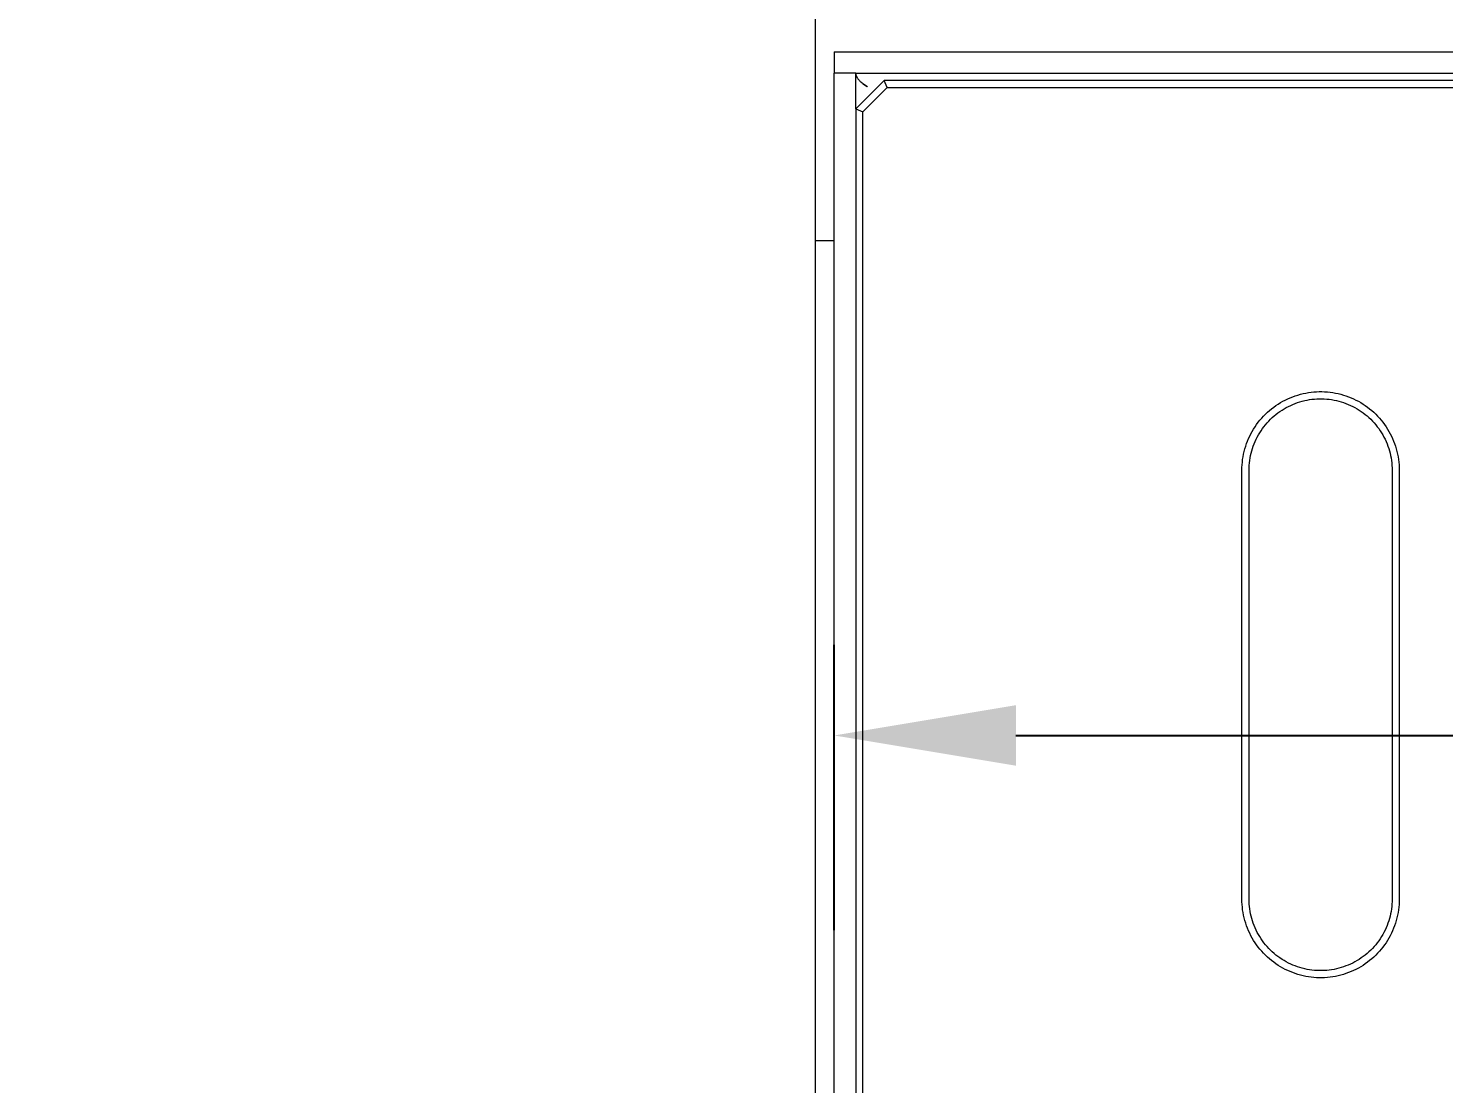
# Model space of a CAD drawing. Header units: inches. Extents: x -10 to 196, y -2 to 124.
# Drawn here: x 5.26 to 13.05, y 60.46 to 66.27 of the extents above; entities that cross this region are included whole.
import ezdxf

# ---------------------------------------------------------------- set-up
doc = ezdxf.new("R2010")
doc.units = ezdxf.units.IN
doc.layers.add('ZANO_R', color=7, linetype='Continuous', lineweight=0)
doc.layers.add('ZANO_W', color=1, linetype='Continuous', lineweight=0)
doc.styles.get("Standard").update_dxf_attribs({"font": 'arial.ttf'})
doc.dimstyles.new('amerykanie', dxfattribs={"dimtxt": 50, "dimasz": 50, "dimexe": 0.5, "dimexo": 0.5, "dimgap": 1, "dimtad": 1, "dimdec": 0, "dimzin": 0, "dimlunit": 5, "dimtxsty": 'Standard', "dimcen": 0.09, "dimclrd": 1, "dimclre": 1, "dimclrt": 1, "dimazin": 0, "dimtfac": 1, "dimtdec": 0, "dimtmove": 0, "dimatfit": 3, "dimfxl": 1, "dimtzin": 0, "dimarcsym": 1})

# ---------------------------------------------------------------- blocks, each defined once
blk = doc.blocks.new('*D388')
at = {"layer": 'ZANO_W', "color": 1, "lineweight": -2}
for p, q in [((5.7107, 71.4729), (-6.8121, 71.4729)), ((-6.3121, 70.4729), (-6.3121, 45.3636)), ((5.7434, 44.3636), (-6.8121, 44.3636))]:
    blk.add_line(p, q, dxfattribs=at)
at = {"layer": 'ZANO_W', "color": 1}
for points in [[(-6.1455, 70.4729), (-6.4788, 70.4729), (-6.3121, 71.4729)], [(-6.4788, 45.3636), (-6.1455, 45.3636), (-6.3121, 44.3636)]]:
    blk.add_solid(points, dxfattribs=at)
at = {"layer": 'ZANO_W', "color": 1, "insert": (-7.6524, 57.9182), "char_height": 1.625, "attachment_point": 5, "rotation": 90}
blk.add_mtext('27 1/8', dxfattribs=at)
blk = doc.blocks.new('*D394')
at = {"layer": 'ZANO_W', "color": 1, "lineweight": -2}
for p, q in [((9.698, 61.3063), (9.698, 62.8789)), ((108.0488, 61.3063), (108.0488, 62.8789)), ((10.698, 62.3789), (107.0488, 62.3789))]:
    blk.add_line(p, q, dxfattribs=at)
at = {"layer": 'ZANO_W', "color": 1}
for points in [[(10.698, 62.5456), (10.698, 62.2122), (9.698, 62.3789)], [(107.0488, 62.2122), (107.0488, 62.5456), (108.0488, 62.3789)]]:
    blk.add_solid(points, dxfattribs=at)
at = {"layer": 'ZANO_W', "color": 1, "insert": (58.8734, 63.7197), "char_height": 1.625, "attachment_point": 5}
blk.add_mtext('98 3/8', dxfattribs=at)

msp = doc.modelspace()

# ---------------------------------------------------------------- linework, layer by layer
at = {"layer": 'ZANO_R'}
for p, q in [((9.59383, 69.13663), (9.59383, 57.93926)), ((9.69796, 66.14467), (19.87209, 66.14467)), ((9.69796, 66.14467), (9.69796, 66.02656)), ((9.81608, 66.02656), (9.69796, 66.02656)), ((9.69796, 55.32278), (9.69796, 66.02656)), ((9.81608, 66.02656), (19.84102, 66.02656)), ((9.81608, 65.8297), (9.81608, 66.02656)), ((9.81619, 66.02361), (9.81629, 66.02254)), ((9.81629, 66.02254), (9.81641, 66.02147)), ((9.81641, 66.02147), (9.81657, 66.02041)), ((9.81657, 66.02041), (9.81675, 66.01936)), ((9.81675, 66.01936), (9.81696, 66.01831)), ((9.81696, 66.01831), (9.8172, 66.01726)), ((9.8172, 66.01726), (9.81746, 66.01622)), ((9.81746, 66.01622), (9.81776, 66.01519)), ((9.81776, 66.01519), (9.81808, 66.01415)), ((9.81808, 66.01415), (9.81843, 66.01311)), ((9.81843, 66.01311), (9.8188, 66.01208)), ((9.8188, 66.01208), (9.8192, 66.01106)), ((9.8192, 66.01106), (9.81961, 66.01005)), ((9.81961, 66.01005), (9.82006, 66.00904)), ((9.82006, 66.00904), (9.82052, 66.00805)), ((9.82052, 66.00805), (9.821, 66.00706)), ((9.821, 66.00706), (9.82157, 66.00594)), ((9.82157, 66.00594), (9.82217, 66.00483)), ((9.82217, 66.00483), (9.8228, 66.00373)), ((9.8228, 66.00373), (9.82344, 66.00265)), ((9.82344, 66.00265), (9.8241, 66.00158)), ((9.8241, 66.00158), (9.82479, 66.00052)), ((9.82479, 66.00052), (9.82621, 65.99843)), ((9.82621, 65.99843), (9.82771, 65.99639)), ((9.82771, 65.99639), (9.82926, 65.9944)), ((9.82926, 65.9944), (9.83087, 65.99245)), ((9.97356, 65.98719), (9.81608, 65.8297)), ((9.83087, 65.99245), (9.83252, 65.99053)), ((9.83252, 65.99053), (9.8347, 65.98814)), ((9.8347, 65.98814), (9.83694, 65.98581)), ((9.83694, 65.98581), (9.83923, 65.98353)), ((9.83923, 65.98353), (9.84157, 65.9813)), ((9.84157, 65.9813), (9.84396, 65.97912)), ((9.84396, 65.97912), (9.84639, 65.97698)), ((9.84639, 65.97698), (9.85135, 65.97282)), ((9.85135, 65.97282), (9.85801, 65.96755)), ((9.85545, 65.81339), (9.98987, 65.94781)), ((9.85573, 65.96931), (9.88071, 65.95274)), ((9.85801, 65.96755), (9.86481, 65.96247)), ((9.86481, 65.96247), (9.87873, 65.95274)), ((19.84102, 65.98719), (9.97356, 65.98719)), ((9.98987, 65.94781), (9.97356, 65.98719)), ((9.98987, 65.94781), (19.84102, 65.94781)), ((9.81608, 65.8297), (9.85545, 65.81339)), ((9.81608, 65.8297), (9.81608, 55.32278)), ((9.85545, 55.32278), (9.85545, 65.81339)), ((9.69796, 65.10385), (9.59383, 65.10385)), ((12.12922, 64.19593), (12.14167, 64.20421)), ((12.14167, 64.20421), (12.15439, 64.21205)), ((12.15439, 64.21205), (12.16738, 64.21945)), ((12.16738, 64.21945), (12.18062, 64.2264)), ((12.18062, 64.2264), (12.19409, 64.23289)), ((12.19409, 64.23289), (12.20778, 64.23891)), ((12.20778, 64.23891), (12.22167, 64.24445)), ((12.21056, 64.19713), (12.223, 64.2026)), ((12.22167, 64.24445), (12.23573, 64.24951)), ((12.223, 64.2026), (12.23563, 64.20764)), ((12.23563, 64.20764), (12.24842, 64.21224)), ((12.23573, 64.24951), (12.24997, 64.25408)), ((12.24842, 64.21224), (12.26136, 64.21639)), ((12.24997, 64.25408), (12.26435, 64.25816)), ((12.26136, 64.21639), (12.27443, 64.2201)), ((12.26435, 64.25816), (12.27887, 64.26174)), ((12.27443, 64.2201), (12.28763, 64.22335)), ((12.27887, 64.26174), (12.2935, 64.26481)), ((12.28763, 64.22335), (12.30093, 64.22615)), ((12.2935, 64.26481), (12.30823, 64.26738)), ((12.30093, 64.22615), (12.31432, 64.22848)), ((12.30823, 64.26738), (12.32304, 64.26944)), ((12.31432, 64.22848), (12.32779, 64.23035)), ((12.32304, 64.26944), (12.33791, 64.27098)), ((12.32779, 64.23035), (12.3413, 64.23176)), ((12.33791, 64.27098), (12.35283, 64.27201)), ((12.3413, 64.23176), (12.35486, 64.23269)), ((12.35283, 64.27201), (12.36777, 64.27253)), ((12.35486, 64.23269), (12.36845, 64.23316)), ((12.36777, 64.27253), (12.38272, 64.27253)), ((12.36845, 64.23316), (12.38204, 64.23316)), ((12.38204, 64.23316), (12.39562, 64.23269)), ((12.38272, 64.27253), (12.39766, 64.27201)), ((12.39562, 64.23269), (12.40918, 64.23176)), ((12.39766, 64.27201), (12.41258, 64.27098)), ((12.40918, 64.23176), (12.4227, 64.23035)), ((12.41258, 64.27098), (12.42745, 64.26944)), ((12.4227, 64.23035), (12.43616, 64.22848)), ((12.42745, 64.26944), (12.44226, 64.26738)), ((12.43616, 64.22848), (12.44955, 64.22615)), ((12.44226, 64.26738), (12.45699, 64.26481)), ((12.44955, 64.22615), (12.46286, 64.22335)), ((12.45699, 64.26481), (12.47162, 64.26174)), ((12.46286, 64.22335), (12.47605, 64.2201)), ((12.47162, 64.26174), (12.48613, 64.25816)), ((12.47605, 64.2201), (12.48913, 64.21639)), ((12.48613, 64.25816), (12.50052, 64.25408)), ((12.48913, 64.21639), (12.50207, 64.21224)), ((12.50052, 64.25408), (12.51475, 64.24951)), ((12.50207, 64.21224), (12.51486, 64.20764)), ((12.51475, 64.24951), (12.52882, 64.24445)), ((12.51486, 64.20764), (12.52748, 64.2026)), ((12.52748, 64.2026), (12.53993, 64.19713)), ((12.52882, 64.24445), (12.54271, 64.23891)), ((12.54271, 64.23891), (12.55639, 64.23289)), ((12.55639, 64.23289), (12.56986, 64.2264)), ((12.56986, 64.2264), (12.5831, 64.21945)), ((12.5831, 64.21945), (12.59609, 64.21205)), ((12.59609, 64.21205), (12.60882, 64.20421)), ((12.60882, 64.20421), (12.62127, 64.19593)), ((12.04135, 64.11533), (12.05107, 64.12669)), ((12.05107, 64.12669), (12.06117, 64.13771)), ((12.06117, 64.13771), (12.07165, 64.14837)), ((12.07165, 64.14837), (12.0825, 64.15867)), ((12.0825, 64.15867), (12.09369, 64.16858)), ((12.09369, 64.16858), (12.10521, 64.1781)), ((12.09925, 64.12029), (12.10911, 64.12965)), ((12.10521, 64.1781), (12.11706, 64.18722)), ((12.10911, 64.12965), (12.11928, 64.13867)), ((12.11706, 64.18722), (12.12922, 64.19593)), ((12.11928, 64.13867), (12.12976, 64.14732)), ((12.12976, 64.14732), (12.14053, 64.15561)), ((12.14053, 64.15561), (12.15158, 64.16353)), ((12.15158, 64.16353), (12.1629, 64.17105)), ((12.1629, 64.17105), (12.17447, 64.17818)), ((12.17447, 64.17818), (12.18628, 64.18491)), ((12.18628, 64.18491), (12.19832, 64.19123)), ((12.19832, 64.19123), (12.21056, 64.19713)), ((12.53993, 64.19713), (12.55217, 64.19123)), ((12.55217, 64.19123), (12.56421, 64.18491)), ((12.56421, 64.18491), (12.57602, 64.17818)), ((12.57602, 64.17818), (12.58759, 64.17105)), ((12.58759, 64.17105), (12.5989, 64.16353)), ((12.5989, 64.16353), (12.60995, 64.15561)), ((12.60995, 64.15561), (12.62073, 64.14732)), ((12.62073, 64.14732), (12.6312, 64.13867)), ((12.62127, 64.19593), (12.63343, 64.18722)), ((12.6312, 64.13867), (12.64138, 64.12965)), ((12.63343, 64.18722), (12.64527, 64.1781)), ((12.64138, 64.12965), (12.65123, 64.12029)), ((12.64527, 64.1781), (12.6568, 64.16858)), ((12.6568, 64.16858), (12.66799, 64.15867)), ((12.66799, 64.15867), (12.67883, 64.14837)), ((12.67883, 64.14837), (12.68931, 64.13771)), ((12.68931, 64.13771), (12.69942, 64.12669)), ((12.69942, 64.12669), (12.70914, 64.11533)), ((11.99176, 64.04077), (11.99893, 64.05388)), ((11.99893, 64.05388), (12.00656, 64.06674)), ((12.00656, 64.06674), (12.01462, 64.07933)), ((12.01462, 64.07933), (12.02311, 64.09164)), ((12.02311, 64.09164), (12.03203, 64.10364)), ((12.03203, 64.10364), (12.04135, 64.11533)), ((12.03314, 64.03439), (12.04007, 64.04608)), ((12.04007, 64.04608), (12.0474, 64.05753)), ((12.0474, 64.05753), (12.05513, 64.06872)), ((12.05513, 64.06872), (12.06323, 64.07963)), ((12.06323, 64.07963), (12.0717, 64.09026)), ((12.0717, 64.09026), (12.08054, 64.10058)), ((12.08054, 64.10058), (12.08973, 64.1106)), ((12.08973, 64.1106), (12.09925, 64.12029)), ((12.65123, 64.12029), (12.66076, 64.1106)), ((12.66076, 64.1106), (12.66995, 64.10058)), ((12.66995, 64.10058), (12.67879, 64.09026)), ((12.67879, 64.09026), (12.68726, 64.07963)), ((12.68726, 64.07963), (12.69536, 64.06872)), ((12.69536, 64.06872), (12.70308, 64.05753)), ((12.70308, 64.05753), (12.71041, 64.04608)), ((12.70914, 64.11533), (12.71846, 64.10364)), ((12.71041, 64.04608), (12.71734, 64.03439)), ((12.71846, 64.10364), (12.72737, 64.09164)), ((12.72737, 64.09164), (12.73587, 64.07933)), ((12.73587, 64.07933), (12.74393, 64.06674)), ((12.74393, 64.06674), (12.75155, 64.05388)), ((12.75155, 64.05388), (12.75873, 64.04077)), ((11.95856, 63.95759), (11.96289, 63.97191)), ((11.96289, 63.97191), (11.9677, 63.98606)), ((11.9677, 63.98606), (11.97301, 64.00004)), ((11.97301, 64.00004), (11.97879, 64.01383)), ((11.97879, 64.01383), (11.98504, 64.02741)), ((11.98504, 64.02741), (11.99176, 64.04077)), ((12.00038, 63.95987), (12.00475, 63.97274)), ((12.00475, 63.97274), (12.00957, 63.98544)), ((12.00957, 63.98544), (12.01483, 63.99798)), ((12.01483, 63.99798), (12.02051, 64.01033)), ((12.02051, 64.01033), (12.02662, 64.02247)), ((12.02662, 64.02247), (12.03314, 64.03439)), ((12.71734, 64.03439), (12.72387, 64.02247)), ((12.72387, 64.02247), (12.72997, 64.01033)), ((12.72997, 64.01033), (12.73566, 63.99798)), ((12.73566, 63.99798), (12.74091, 63.98544)), ((12.74091, 63.98544), (12.74573, 63.97274)), ((12.74573, 63.97274), (12.75011, 63.95987)), ((12.75873, 64.04077), (12.76545, 64.02741)), ((12.76545, 64.02741), (12.7717, 64.01383)), ((12.7717, 64.01383), (12.77748, 64.00004)), ((12.77748, 64.00004), (12.78278, 63.98606)), ((12.78278, 63.98606), (12.7876, 63.97191)), ((12.7876, 63.97191), (12.79192, 63.95759)), ((11.94447, 63.88427), (11.94627, 63.89911)), ((11.94627, 63.89911), (11.94859, 63.91388)), ((11.94859, 63.91388), (11.95141, 63.92857)), ((11.95141, 63.92857), (11.95474, 63.94314)), ((11.95474, 63.94314), (11.95856, 63.95759)), ((11.98363, 63.8802), (11.98527, 63.89369)), ((11.98527, 63.89369), (11.98737, 63.90712)), ((11.98737, 63.90712), (11.98994, 63.92047)), ((11.98994, 63.92047), (11.99296, 63.93372)), ((11.99296, 63.93372), (11.99644, 63.94686)), ((11.99644, 63.94686), (12.00038, 63.95987)), ((12.75011, 63.95987), (12.75404, 63.94686)), ((12.75404, 63.94686), (12.75752, 63.93372)), ((12.75752, 63.93372), (12.76055, 63.92047)), ((12.76055, 63.92047), (12.76311, 63.90712)), ((12.76311, 63.90712), (12.76522, 63.89369)), ((12.76522, 63.89369), (12.76685, 63.8802)), ((12.79192, 63.95759), (12.79575, 63.94314)), ((12.79575, 63.94314), (12.79908, 63.92857)), ((12.79908, 63.92857), (12.8019, 63.91388)), ((12.8019, 63.91388), (12.80421, 63.89911)), ((12.80421, 63.89911), (12.80601, 63.88427)), ((11.94215, 63.83949), (11.94241, 63.85444)), ((11.94215, 61.47734), (11.94215, 63.83949)), ((11.94241, 63.85444), (11.94318, 63.86937)), ((11.94318, 63.86937), (11.94447, 63.88427)), ((11.98153, 63.83949), (11.98176, 63.85308)), ((11.98153, 61.47734), (11.98153, 63.83949)), ((11.98176, 63.85308), (11.98246, 63.86666)), ((11.98246, 63.86666), (11.98363, 63.8802)), ((12.76685, 63.8802), (12.76802, 63.86666)), ((12.76802, 63.86666), (12.76873, 63.85308)), ((12.76873, 63.85308), (12.76896, 63.83949)), ((12.76896, 63.83949), (12.76896, 61.47734)), ((12.80601, 63.88427), (12.8073, 63.86937)), ((12.8073, 63.86937), (12.80808, 63.85444)), ((12.80808, 63.85444), (12.80833, 63.83949)), ((12.80833, 63.83949), (12.80833, 61.47734)), ((11.94241, 61.46239), (11.94215, 61.47734)), ((11.98176, 61.46375), (11.98153, 61.47734)), ((12.76896, 61.47734), (12.76873, 61.46375)), ((12.80833, 61.47734), (12.80808, 61.46239)), ((11.94318, 61.44746), (11.94241, 61.46239)), ((11.94447, 61.43257), (11.94318, 61.44746)), ((11.94627, 61.41772), (11.94447, 61.43257)), ((11.94859, 61.40295), (11.94627, 61.41772)), ((11.95141, 61.38827), (11.94859, 61.40295)), ((11.98246, 61.45018), (11.98176, 61.46375)), ((11.98363, 61.43664), (11.98246, 61.45018)), ((11.98527, 61.42314), (11.98363, 61.43664)), ((11.98737, 61.40972), (11.98527, 61.42314)), ((11.98994, 61.39637), (11.98737, 61.40972)), ((12.76311, 61.40972), (12.76055, 61.39637)), ((12.76522, 61.42314), (12.76311, 61.40972)), ((12.76685, 61.43664), (12.76522, 61.42314)), ((12.76802, 61.45018), (12.76685, 61.43664)), ((12.76873, 61.46375), (12.76802, 61.45018)), ((12.8019, 61.40295), (12.79908, 61.38827)), ((12.80421, 61.41772), (12.8019, 61.40295)), ((12.80601, 61.43257), (12.80421, 61.41772)), ((12.8073, 61.44746), (12.80601, 61.43257)), ((12.80808, 61.46239), (12.8073, 61.44746)), ((11.95474, 61.37369), (11.95141, 61.38827)), ((11.95856, 61.35924), (11.95474, 61.37369)), ((11.96289, 61.34493), (11.95856, 61.35924)), ((11.9677, 61.33078), (11.96289, 61.34493)), ((11.97301, 61.3168), (11.9677, 61.33078)), ((11.99296, 61.38312), (11.98994, 61.39637)), ((11.99644, 61.36998), (11.99296, 61.38312)), ((12.00038, 61.35697), (11.99644, 61.36998)), ((12.00475, 61.3441), (12.00038, 61.35697)), ((12.00957, 61.33139), (12.00475, 61.3441)), ((12.01483, 61.31886), (12.00957, 61.33139)), ((12.02051, 61.30651), (12.01483, 61.31886)), ((12.73566, 61.31886), (12.72997, 61.30651)), ((12.74091, 61.33139), (12.73566, 61.31886)), ((12.74573, 61.3441), (12.74091, 61.33139)), ((12.75011, 61.35697), (12.74573, 61.3441)), ((12.75404, 61.36998), (12.75011, 61.35697)), ((12.75752, 61.38312), (12.75404, 61.36998)), ((12.76055, 61.39637), (12.75752, 61.38312)), ((12.78278, 61.33078), (12.77748, 61.3168)), ((12.7876, 61.34493), (12.78278, 61.33078)), ((12.79192, 61.35924), (12.7876, 61.34493)), ((12.79575, 61.37369), (12.79192, 61.35924)), ((12.79908, 61.38827), (12.79575, 61.37369)), ((11.97879, 61.30301), (11.97301, 61.3168)), ((11.98504, 61.28943), (11.97879, 61.30301)), ((11.99176, 61.27607), (11.98504, 61.28943)), ((11.99893, 61.26295), (11.99176, 61.27607)), ((12.00656, 61.25009), (11.99893, 61.26295)), ((12.01462, 61.2375), (12.00656, 61.25009)), ((12.02662, 61.29437), (12.02051, 61.30651)), ((12.03314, 61.28244), (12.02662, 61.29437)), ((12.04007, 61.27075), (12.03314, 61.28244)), ((12.0474, 61.25931), (12.04007, 61.27075)), ((12.05513, 61.24812), (12.0474, 61.25931)), ((12.06323, 61.23721), (12.05513, 61.24812)), ((12.69536, 61.24812), (12.68726, 61.23721)), ((12.70308, 61.25931), (12.69536, 61.24812)), ((12.71041, 61.27075), (12.70308, 61.25931)), ((12.71734, 61.28244), (12.71041, 61.27075)), ((12.72387, 61.29437), (12.71734, 61.28244)), ((12.72997, 61.30651), (12.72387, 61.29437)), ((12.74393, 61.25009), (12.73587, 61.2375)), ((12.75155, 61.26295), (12.74393, 61.25009)), ((12.75873, 61.27607), (12.75155, 61.26295)), ((12.76545, 61.28943), (12.75873, 61.27607)), ((12.7717, 61.30301), (12.76545, 61.28943)), ((12.77748, 61.3168), (12.7717, 61.30301)), ((12.02311, 61.2252), (12.01462, 61.2375)), ((12.03203, 61.21319), (12.02311, 61.2252)), ((12.04135, 61.2015), (12.03203, 61.21319)), ((12.05107, 61.19014), (12.04135, 61.2015)), ((12.06117, 61.17913), (12.05107, 61.19014)), ((12.07165, 61.16846), (12.06117, 61.17913)), ((12.0717, 61.22658), (12.06323, 61.23721)), ((12.0825, 61.15817), (12.07165, 61.16846)), ((12.08054, 61.21625), (12.0717, 61.22658)), ((12.08973, 61.20624), (12.08054, 61.21625)), ((12.09925, 61.19654), (12.08973, 61.20624)), ((12.10911, 61.18718), (12.09925, 61.19654)), ((12.11928, 61.17817), (12.10911, 61.18718)), ((12.12976, 61.16951), (12.11928, 61.17817)), ((12.14053, 61.16122), (12.12976, 61.16951)), ((12.62073, 61.16951), (12.60995, 61.16122)), ((12.6312, 61.17817), (12.62073, 61.16951)), ((12.64138, 61.18718), (12.6312, 61.17817)), ((12.65123, 61.19654), (12.64138, 61.18718)), ((12.66076, 61.20624), (12.65123, 61.19654)), ((12.66995, 61.21625), (12.66076, 61.20624)), ((12.67883, 61.16846), (12.66799, 61.15817)), ((12.67879, 61.22658), (12.66995, 61.21625)), ((12.68726, 61.23721), (12.67879, 61.22658)), ((12.68931, 61.17913), (12.67883, 61.16846)), ((12.69942, 61.19014), (12.68931, 61.17913)), ((12.70914, 61.2015), (12.69942, 61.19014)), ((12.71846, 61.21319), (12.70914, 61.2015)), ((12.72737, 61.2252), (12.71846, 61.21319)), ((12.73587, 61.2375), (12.72737, 61.2252)), ((12.09369, 61.14825), (12.0825, 61.15817)), ((12.10521, 61.13873), (12.09369, 61.14825)), ((12.11706, 61.12961), (12.10521, 61.13873)), ((12.12922, 61.12091), (12.11706, 61.12961)), ((12.14167, 61.11263), (12.12922, 61.12091)), ((12.15158, 61.15331), (12.14053, 61.16122)), ((12.15439, 61.10478), (12.14167, 61.11263)), ((12.1629, 61.14578), (12.15158, 61.15331)), ((12.16738, 61.09738), (12.15439, 61.10478)), ((12.17447, 61.13865), (12.1629, 61.14578)), ((12.18062, 61.09043), (12.16738, 61.09738)), ((12.18628, 61.13192), (12.17447, 61.13865)), ((12.19409, 61.08395), (12.18062, 61.09043)), ((12.19832, 61.12561), (12.18628, 61.13192)), ((12.21056, 61.11971), (12.19832, 61.12561)), ((12.223, 61.11424), (12.21056, 61.11971)), ((12.23563, 61.1092), (12.223, 61.11424)), ((12.24842, 61.1046), (12.23563, 61.1092)), ((12.26136, 61.10044), (12.24842, 61.1046)), ((12.27443, 61.09674), (12.26136, 61.10044)), ((12.28763, 61.09349), (12.27443, 61.09674)), ((12.30093, 61.09069), (12.28763, 61.09349)), ((12.31432, 61.08836), (12.30093, 61.09069)), ((12.32779, 61.08648), (12.31432, 61.08836)), ((12.3413, 61.08508), (12.32779, 61.08648)), ((12.35486, 61.08414), (12.3413, 61.08508)), ((12.40918, 61.08508), (12.39562, 61.08414)), ((12.4227, 61.08648), (12.40918, 61.08508)), ((12.43616, 61.08836), (12.4227, 61.08648)), ((12.44955, 61.09069), (12.43616, 61.08836)), ((12.46286, 61.09349), (12.44955, 61.09069)), ((12.47605, 61.09674), (12.46286, 61.09349)), ((12.48913, 61.10044), (12.47605, 61.09674)), ((12.50207, 61.1046), (12.48913, 61.10044)), ((12.51486, 61.1092), (12.50207, 61.1046)), ((12.52748, 61.11424), (12.51486, 61.1092)), ((12.53993, 61.11971), (12.52748, 61.11424)), ((12.55217, 61.12561), (12.53993, 61.11971)), ((12.56421, 61.13192), (12.55217, 61.12561)), ((12.56986, 61.09043), (12.55639, 61.08395)), ((12.57602, 61.13865), (12.56421, 61.13192)), ((12.5831, 61.09738), (12.56986, 61.09043)), ((12.58759, 61.14578), (12.57602, 61.13865)), ((12.59609, 61.10478), (12.5831, 61.09738)), ((12.5989, 61.15331), (12.58759, 61.14578)), ((12.60882, 61.11263), (12.59609, 61.10478)), ((12.60995, 61.16122), (12.5989, 61.15331)), ((12.62127, 61.12091), (12.60882, 61.11263)), ((12.63343, 61.12961), (12.62127, 61.12091)), ((12.64527, 61.13873), (12.63343, 61.12961)), ((12.6568, 61.14825), (12.64527, 61.13873)), ((12.66799, 61.15817), (12.6568, 61.14825)), ((12.20778, 61.07793), (12.19409, 61.08395)), ((12.22167, 61.07239), (12.20778, 61.07793)), ((12.23573, 61.06733), (12.22167, 61.07239)), ((12.24997, 61.06276), (12.23573, 61.06733)), ((12.26435, 61.05868), (12.24997, 61.06276)), ((12.27887, 61.0551), (12.26435, 61.05868)), ((12.2935, 61.05203), (12.27887, 61.0551)), ((12.30823, 61.04946), (12.2935, 61.05203)), ((12.32304, 61.0474), (12.30823, 61.04946)), ((12.33791, 61.04585), (12.32304, 61.0474)), ((12.35283, 61.04482), (12.33791, 61.04585)), ((12.36777, 61.04431), (12.35283, 61.04482)), ((12.36845, 61.08367), (12.35486, 61.08414)), ((12.38272, 61.04431), (12.36777, 61.04431)), ((12.38204, 61.08367), (12.36845, 61.08367)), ((12.39562, 61.08414), (12.38204, 61.08367)), ((12.39766, 61.04482), (12.38272, 61.04431)), ((12.41258, 61.04585), (12.39766, 61.04482)), ((12.42745, 61.0474), (12.41258, 61.04585)), ((12.44226, 61.04946), (12.42745, 61.0474)), ((12.45699, 61.05203), (12.44226, 61.04946)), ((12.47162, 61.0551), (12.45699, 61.05203)), ((12.48613, 61.05868), (12.47162, 61.0551)), ((12.50052, 61.06276), (12.48613, 61.05868)), ((12.51475, 61.06733), (12.50052, 61.06276)), ((12.52882, 61.07239), (12.51475, 61.06733)), ((12.54271, 61.07793), (12.52882, 61.07239)), ((12.55639, 61.08395), (12.54271, 61.07793))]:
    msp.add_line(p, q, dxfattribs=at)

# ---------------------------------------------------------------- dimensions: what is measured, and where the dimension line sits
at = {"layer": 'ZANO_W'}
dim = msp.add_linear_dim(base=(-6.31215, 44.36361), p1=(6.21071, 71.47287), p2=(6.24336, 44.36361), angle=90, dimstyle='amerykanie', override={"dimtxt": 1.625, "dimasz": 1, "dimgap": 0.5, "dimdec": 4, "dimaunit": 1, "dimadec": 1, "dimtdec": 4, "dimtmove": 1, "dimfrac": 2}, dxfattribs=at)
dim.commit()
dim.dimension.update_dxf_attribs({"geometry": '*D388', "text_midpoint": (-7.65236, 57.91824)})
dim = msp.add_linear_dim(base=(108.04882, 62.37889), p1=(9.69796, 60.80634), p2=(108.04882, 60.80634), dimstyle='amerykanie', override={"dimtxt": 1.625, "dimasz": 1, "dimgap": 0.5, "dimdec": 4, "dimaunit": 1, "dimadec": 1, "dimtdec": 4, "dimtmove": 1, "dimfrac": 2}, dxfattribs=at)
dim.commit()
dim.dimension.update_dxf_attribs({"geometry": '*D394', "text_midpoint": (58.87339, 63.71965)})

doc.saveas('drawing.dxf')
